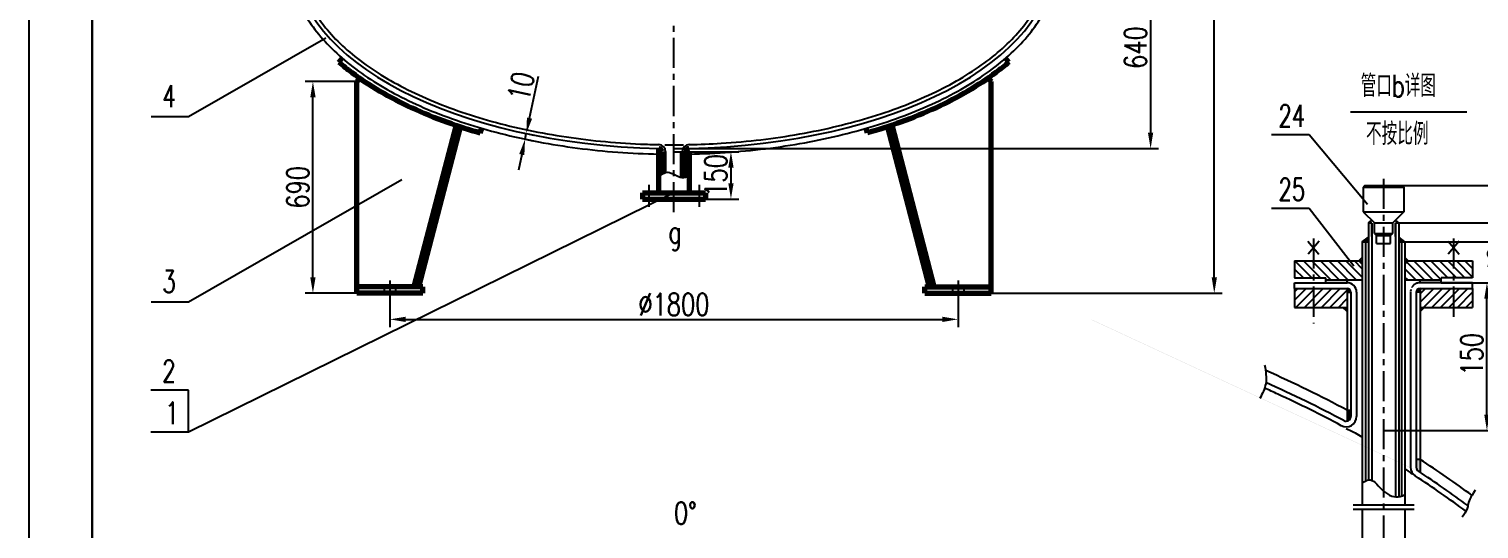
# Model space of a CAD drawing. Header units: millimetres. Extents: x 70651 to 79051, y -48346 to -36466.
# Drawn here: x 70651 to 75244, y -42772 to -41188 of the extents above; entities that cross this region are included whole.
import ezdxf
from ezdxf.enums import TextEntityAlignment as Align

# ---------------------------------------------------------------- set-up
doc = ezdxf.new("R2010")
doc.units = ezdxf.units.MM
doc.linetypes.add('CENTER', pattern=[50.8, 31.75, -6.35, 6.35, -6.35])
doc.linetypes.add('PHANTOM', pattern=[63.5, 31.75, -6.35, 6.35, -6.35, 6.35, -6.35])
doc.layers.add('CAXA0', color=7, linetype='Continuous', lineweight=70)
for name, color, linetype in [('hgj', 1, 'Continuous'), ('K1', 4, 'Continuous'), ('尺寸线', 4, 'Continuous')]:
    doc.layers.add(name, color=color, linetype=linetype)
doc.styles.add('hzfs', font='txt.shx', dxfattribs={"width": 0.75, "bigfont": 'hzfs.shx'})
doc.styles.add('汉字仿宋', font='txt.shx', dxfattribs={"width": 0.7071, "bigfont": 'hzfs.shx'})
doc.dimstyles.new('sheji', dxfattribs={"dimscale": 20, "dimtxt": 3.5, "dimasz": 2.5, "dimexe": 1.25, "dimexo": 0, "dimtad": 1, "dimdec": 0, "dimdsep": 46, "dimtxsty": 'hzfs', "dimcen": 2.5, "dimclrd": 4, "dimclre": 4, "dimclrt": 7, "dimadec": 0, "dimazin": 0, "dimtfac": 1, "dimtdec": 0, "dimtmove": 0, "dimatfit": 0, "dimldrblk": 'NONE', "dimfxl": 0, "dimarcsym": 0})

# ---------------------------------------------------------------- blocks, each defined once
blk = doc.blocks.new('*D282')
at = {"color": 4, "lineweight": -2}
for p, q in [((74204, -40927.3), (74179, -40927.3)), ((74204, -40977.3), (74204, -41517.3)), ((72694, -41567.3), (74229, -41567.3))]:
    blk.add_line(p, q, dxfattribs=at)
at = {"color": 4}
for points in [[(74195.6, -40977.3), (74212.3, -40977.3), (74204, -40927.3)], [(74195.6, -41517.3), (74212.3, -41517.3), (74204, -41567.3)]]:
    blk.add_solid(points, dxfattribs=at)
at = {"layer": 'Defpoints', "color": 0}
for p in [(74204, -40927.3), (72694, -41567.3), (74204, -41567.3)]:
    blk.add_point(p, dxfattribs=at)
at = {"color": 7, "insert": (74156.5, -41247.3), "char_height": 70, "attachment_point": 5, "rotation": 90, "style": 'hzfs'}
blk.add_mtext('640', dxfattribs=at)
blk = doc.blocks.new('_None')
blk = doc.blocks.new('*D292')
at = {"color": 4, "lineweight": -2}
for p, q in [((72694, -41577.3), (72899.6, -41577.3)), ((72874.6, -41627.3), (72874.6, -41677.3)), ((72794, -41727.3), (72899.6, -41727.3))]:
    blk.add_line(p, q, dxfattribs=at)
at = {"color": 4}
for points in [[(72866.3, -41627.3), (72883, -41627.3), (72874.6, -41577.3)], [(72866.3, -41677.3), (72883, -41677.3), (72874.6, -41727.3)]]:
    blk.add_solid(points, dxfattribs=at)
at = {"layer": 'Defpoints', "color": 0}
for p in [(72694, -41577.3), (72794, -41727.3), (72874.6, -41727.3)]:
    blk.add_point(p, dxfattribs=at)
at = {"color": 7, "insert": (72827.1, -41652.3), "char_height": 70, "attachment_point": 5, "rotation": 90, "style": 'hzfs'}
blk.add_mtext('150', dxfattribs=at)
blk = doc.blocks.new('*D291')
at = {"color": 4, "lineweight": -2}
for p, q in [((71689, -41354.5), (71525.4, -41354.5)), ((71550.4, -41975.3), (71550.4, -41404.5)), ((71689, -42025.3), (71525.4, -42025.3))]:
    blk.add_line(p, q, dxfattribs=at)
at = {"color": 4}
for points in [[(71542.1, -41404.5), (71558.8, -41404.5), (71550.4, -41354.5)], [(71542.1, -41975.3), (71558.8, -41975.3), (71550.4, -42025.3)]]:
    blk.add_solid(points, dxfattribs=at)
at = {"layer": 'Defpoints', "color": 0}
for p in [(71550.4, -41354.5), (71689, -41354.5), (71689, -42025.3)]:
    blk.add_point(p, dxfattribs=at)
at = {"color": 7, "insert": (71502.9, -41689.9), "char_height": 70, "attachment_point": 5, "rotation": 90, "style": 'hzfs'}
blk.add_mtext('690', dxfattribs=at)
blk = doc.blocks.new('*D290')
at = {"color": 4, "lineweight": -2}
for p, q in [((71794, -42044.8), (71794, -42133.2)), ((73594, -42044.8), (73594, -42133.2)), ((71844, -42108.2), (73544, -42108.2))]:
    blk.add_line(p, q, dxfattribs=at)
at = {"color": 4}
for points in [[(71844, -42099.9), (71844, -42116.6), (71794, -42108.2)], [(73544, -42099.9), (73544, -42116.6), (73594, -42108.2)]]:
    blk.add_solid(points, dxfattribs=at)
at = {"layer": 'Defpoints', "color": 0}
for p in [(71794, -42044.8), (73594, -42044.8), (73594, -42108.2)]:
    blk.add_point(p, dxfattribs=at)
at = {"color": 7, "insert": (72694, -42060.7), "char_height": 70, "attachment_point": 5, "style": 'hzfs'}
blk.add_mtext('%%c1800', dxfattribs=at)
blk = doc.blocks.new('*D287')
at = {"color": 4, "lineweight": -2}
for p, q in [((72964, -37927.3), (74430.7, -37927.3)), ((74405.7, -41975.3), (74405.7, -37977.3)), ((73699, -42025.3), (74430.7, -42025.3))]:
    blk.add_line(p, q, dxfattribs=at)
at = {"color": 4}
for points in [[(74397.4, -37977.3), (74414.1, -37977.3), (74405.7, -37927.3)], [(74397.4, -41975.3), (74414.1, -41975.3), (74405.7, -42025.3)]]:
    blk.add_solid(points, dxfattribs=at)
at = {"layer": 'Defpoints', "color": 0}
for p in [(72964, -37927.3), (74405.7, -37927.3), (73699, -42025.3)]:
    blk.add_point(p, dxfattribs=at)
at = {"color": 7, "insert": (74358.2, -39972.2), "char_height": 70, "attachment_point": 5, "rotation": 90, "style": 'hzfs'}
blk.add_mtext('(4095)', dxfattribs=at)
blk = doc.blocks.new('*D309')
at = {"color": 4, "lineweight": -2}
for p, q in [((75149.9, -41992.2), (75502.7, -41992.2)), ((75477.7, -42042.2), (75477.7, -43544.1)), ((74966.9, -43594.1), (75502.7, -43594.1))]:
    blk.add_line(p, q, dxfattribs=at)
at = {"color": 4}
for points in [[(75469.4, -42042.2), (75486.1, -42042.2), (75477.7, -41992.2)], [(75469.4, -43544.1), (75486.1, -43544.1), (75477.7, -43594.1)]]:
    blk.add_solid(points, dxfattribs=at)
at = {"layer": 'Defpoints', "color": 0}
for p in [(75149.9, -41992.2), (74966.9, -43594.1), (75477.7, -43594.1)]:
    blk.add_point(p, dxfattribs=at)
at = {"color": 7, "insert": (75430.2, -42821.4), "char_height": 70, "attachment_point": 5, "rotation": 90, "style": 'hzfs'}
blk.add_mtext('2500', dxfattribs=at)
blk = doc.blocks.new('*D308')
at = {"color": 4, "lineweight": -2}
for p, q in [((75124.9, -41992.2), (75294.4, -41992.2)), ((75269.4, -42410.2), (75269.4, -42042.2)), ((74960.7, -42460.2), (75294.4, -42460.2))]:
    blk.add_line(p, q, dxfattribs=at)
at = {"color": 4}
for points in [[(75261.1, -42042.2), (75277.8, -42042.2), (75269.4, -41992.2)], [(75261.1, -42410.2), (75277.8, -42410.2), (75269.4, -42460.2)]]:
    blk.add_solid(points, dxfattribs=at)
at = {"layer": 'Defpoints', "color": 0}
for p in [(75124.9, -41992.2), (75269.4, -41992.2), (74960.7, -42460.2)]:
    blk.add_point(p, dxfattribs=at)
at = {"color": 7, "insert": (75221.9, -42218.8), "char_height": 70, "attachment_point": 5, "rotation": 90, "style": 'hzfs'}
blk.add_mtext('150', dxfattribs=at)
blk = doc.blocks.new('*D306')
at = {"color": 4, "lineweight": -2}
for p, q in [((75009.4, -41863.2), (75380, -41863.2)), ((75355, -41942.2), (75355, -41913.2)), ((75124.9, -41992.2), (75380, -41992.2))]:
    blk.add_line(p, q, dxfattribs=at)
at = {"color": 4}
for points in [[(75346.7, -41913.2), (75363.4, -41913.2), (75355, -41863.2)], [(75346.7, -41942.2), (75363.4, -41942.2), (75355, -41992.2)]]:
    blk.add_solid(points, dxfattribs=at)
at = {"layer": 'Defpoints', "color": 0}
for p in [(75009.4, -41863.2), (75355, -41863.2), (75124.9, -41992.2)]:
    blk.add_point(p, dxfattribs=at)
at = {"color": 7, "insert": (75307.5, -41923.2), "char_height": 70, "attachment_point": 5, "rotation": 90, "style": 'hzfs'}
blk.add_mtext('40', dxfattribs=at)
blk = doc.blocks.new('*D305')
at = {"color": 4, "lineweight": -2}
for p, q in [((75014.9, -41802.9), (75503.1, -41802.9)), ((75478.1, -41942.2), (75478.1, -41852.9)), ((75379.2, -41992.2), (75503.1, -41992.2))]:
    blk.add_line(p, q, dxfattribs=at)
at = {"color": 4}
for points in [[(75469.8, -41852.9), (75486.5, -41852.9), (75478.1, -41802.9)], [(75469.8, -41942.2), (75486.5, -41942.2), (75478.1, -41992.2)]]:
    blk.add_solid(points, dxfattribs=at)
at = {"layer": 'Defpoints', "color": 0}
for p in [(75014.9, -41802.9), (75478.1, -41802.9), (75379.2, -41992.2)]:
    blk.add_point(p, dxfattribs=at)
at = {"color": 7, "insert": (75430.6, -41921.7), "char_height": 70, "attachment_point": 5, "rotation": 90, "style": 'hzfs'}
blk.add_mtext('60', dxfattribs=at)
blk = doc.blocks.new('*D304')
at = {"color": 4, "lineweight": -2}
for p, q in [((75478.2, -41634.4), (75478.2, -41584.4)), ((75000.8, -41684.4), (75503.2, -41684.4)), ((75478.2, -41803), (75478.2, -41684.4)), ((74989.9, -41803), (75503.2, -41803)), ((75478.2, -41853), (75478.2, -41903))]:
    blk.add_line(p, q, dxfattribs=at)
at = {"color": 4}
for points in [[(75469.8, -41634.4), (75486.5, -41634.4), (75478.2, -41684.4)], [(75469.8, -41853), (75486.5, -41853), (75478.2, -41803)]]:
    blk.add_solid(points, dxfattribs=at)
at = {"layer": 'Defpoints', "color": 0}
for p in [(75000.8, -41684.4), (75478.2, -41684.4), (74989.9, -41803)]:
    blk.add_point(p, dxfattribs=at)
at = {"color": 7, "insert": (75430.7, -41743.7), "char_height": 70, "attachment_point": 5, "rotation": 90, "style": 'hzfs'}
blk.add_mtext('40', dxfattribs=at)
blk = doc.blocks.new('*D314')
at = {"color": 4, "lineweight": -2}
for p, q in [((72236.5, -41470.9), (72264.7, -41337.6)), ((72222.4, -41537.4), (72226.2, -41519.8)), ((72226.2, -41519.8), (72250.6, -41525)), ((72222.4, -41537.4), (72246.9, -41542.6)), ((72212.1, -41586.3), (72201.7, -41635.2))]:
    blk.add_line(p, q, dxfattribs=at)
at = {"color": 4}
for points in [[(72228.4, -41469.1), (72244.7, -41472.6), (72226.2, -41519.8)], [(72203.9, -41584.6), (72220.2, -41588), (72222.4, -41537.4)]]:
    blk.add_solid(points, dxfattribs=at)
at = {"layer": 'Defpoints', "color": 0}
for p in [(72226.2, -41519.8), (72226.2, -41519.8), (72222.4, -41537.4)]:
    blk.add_point(p, dxfattribs=at)
at = {"color": 7, "insert": (72209.3, -41369.9), "char_height": 70, "attachment_point": 5, "rotation": 78.0486, "style": 'hzfs'}
blk.add_mtext('10', dxfattribs=at)

msp = doc.modelspace()

# ---------------------------------------------------------------- hatches: boundary and pattern name
h = msp.add_hatch(color=256)
edge = h.paths.add_edge_path()
edge.add_ellipse((72694, -40967.3), major_axis=(-1200, 0), ratio=0.5, start_angle=87.6837, end_angle=87.6933, ccw=False)
edge.add_line((72645.5, -41566.8), (72645.5, -41584.8))
edge.add_line((72645.5, -41584.8), (72655.5, -41584.8))
edge.add_line((72655.5, -41584.8), (72655.5, -41576.8))
edge.add_arc((72645.5, -41576.8), 10, 0, 88.8462)
h = msp.add_hatch(color=256)
edge = h.paths.add_edge_path()
edge.add_ellipse((72694, -40967.3), major_axis=(1200, 0), ratio=0.5, start_angle=272.3067, end_angle=272.3163)
edge.add_line((72742.5, -41566.8), (72742.5, -41584.8))
edge.add_line((72742.5, -41584.8), (72732.5, -41584.8))
edge.add_line((72732.5, -41584.8), (72732.5, -41576.8))
edge.add_arc((72742.5, -41576.8), 10, 91.1539, 180, ccw=False)
for points in [[(74904.4, -41794.2), (74893.9, -41803), (74904.4, -41803)], [(74979.4, -41794.2), (74989.9, -41803), (74979.4, -41803)], [(74893.9, -41863.2), (74893.9, -41848.3), (74874.4, -41863.2)], [(74989.9, -41848.3), (75009.4, -41863.2), (74989.9, -41863.2)], [(74826.4, -41992.2), (74826.4, -41983.2), (74758.9, -41983.2), (74758.9, -41992.2)], [(74838.4, -42022.2, 0.414214), (74826.4, -42010.2), (74826.4, -42022.2)], [(75057.4, -42010.2), (75057.4, -42022.2), (75045.4, -42022.2, -0.414214)], [(75057.4, -41983.2), (75124.9, -41983.2), (75124.9, -41992.2), (75057.4, -41992.2)], [(74826.4, -42070.2), (74812.9, -42070.2), (74826.4, -42083.7)], [(75070.9, -42070.2), (75057.4, -42070.2), (75057.4, -42083.7)], [(74838.4, -42395.8), (74826.4, -42395.8), (74826.4, -42430.5, 0.356394), (74838.4, -42415.8)]]:
    msp.add_hatch(color=256).paths.add_polyline_path(points)
h = msp.add_hatch()
h.set_pattern_fill('ANSI31', color=256, scale=6, angle=90, style=0)
h.set_pattern_definition([(135, (44120.864, -10143.85), (-13.470384, -13.470384), [])])
h.paths.add_polyline_path([(75163.9, -41923.2), (75163.9, -41977.2), (75223.9, -41977.2), (75223.9, -41923.2)])
h.paths.add_polyline_path([(75019.9, -41923.2), (75009.4, -41933.7), (75009.4, -41983.2), (75124.9, -41983.2), (75124.9, -41977.2), (75163.9, -41977.2), (75163.9, -41923.2)])
h.paths.add_polyline_path([(74874.4, -41933.7), (74863.9, -41923.2), (74719.9, -41923.2), (74719.9, -41977.2), (74758.9, -41977.2), (74758.9, -41983.2), (74874.4, -41983.2)])
h.paths.add_polyline_path([(74719.9, -41977.2), (74719.9, -41943.7), (74702, -41923.2), (74659.9, -41923.2), (74659.9, -41977.2)])
h.paths.add_polyline_path([(74719.9, -41943.7), (74719.9, -41923.2), (74702, -41923.2)], flags=17)
h = msp.add_hatch(color=256)
h.paths.add_polyline_path([(75009.4, -41933.7), (75019.9, -41923.2), (75009.4, -41923.2)])
h.paths.add_polyline_path([(75009.4, -41923.2), (75019.9, -41923.2), (75009.4, -41912.7)])
h.paths.add_polyline_path([(74863.9, -41923.2), (74874.4, -41923.2), (74874.4, -41912.7)])
h.paths.add_polyline_path([(74863.9, -41923.2), (74874.4, -41933.7), (74874.4, -41923.2)])
h = msp.add_hatch()
h.set_pattern_fill('ANSI31', color=256, scale=6, style=0)
h.paths.add_polyline_path([(75163.9, -42010.2), (75163.9, -42070.2), (75223.9, -42070.2), (75223.9, -42010.2)])
h.paths.add_polyline_path([(75057.4, -42010.2), (75057.4, -42070.2), (75163.9, -42070.2), (75163.9, -42010.2)])
h.paths.add_polyline_path([(74719.9, -42010.2), (74719.9, -42070.2), (74826.4, -42070.2), (74826.4, -42010.2)])
h.paths.add_polyline_path([(74719.9, -42010.2), (74659.9, -42010.2), (74659.9, -42070.2), (74719.9, -42070.2)])
h = msp.add_hatch(color=256)
edge = h.paths.add_edge_path()
edge.add_line((75057.4, -42551.9), (75045.4, -42551.9))
edge.add_line((75045.4, -42551.9), (75045.4, -42576.5))
edge.add_arc((75060.4, -42576.5), 15, 180, 236.8513)
edge.add_ellipse((71719.9, -43867.3), major_axis=(4200, 0), ratio=0.5, start_angle=397.3785, end_angle=397.4949, ccw=False)
edge.add_line((75057.4, -42592.4), (75057.4, -42551.9))

# ---------------------------------------------------------------- linework, layer by layer
for p, q in [((70651, -36466.3), (70651, -48346.3)), ((71590.8, -41217.3), (71156.5, -41466.3)), ((71156.5, -41466.3), (71038.2, -41466.3)), ((72694, -41567.3), (72712.4, -41567.3)), ((74706.6, -41524), (74587.3, -41524)), ((74891.3, -41744.4), (74706.6, -41524)), ((72645.5, -41584.8), (72655.5, -41584.8)), ((72667.5, -41576.8), (72667.5, -41643.3)), ((72694, -41577.3), (72708.3, -41577.3)), ((72742.5, -41584.8), (72732.5, -41584.8)), ((71832.4, -41665.8), (71156.5, -42053.5)), ((72694, -41707.3), (71156.5, -42465.6)), ((74706.6, -41756.7), (74587.3, -41756.7)), ((74847.8, -41939.3), (74706.6, -41756.7)), ((74893.9, -41803), (74904.4, -41794.2)), ((74989.9, -41803), (74979.4, -41794.2)), ((74702.4, -41860.2), (74737.2, -41902)), ((74737.5, -41860.2), (74702.7, -41902)), ((74874.4, -41863.2), (74893.9, -41848.3)), ((75009.4, -41863.2), (74989.9, -41848.3)), ((75146.4, -41860.2), (75181.2, -41902)), ((75181.5, -41860.2), (75146.7, -41902)), ((74874.4, -41912.7), (74863.9, -41923.2)), ((74874.4, -41933.7), (74863.9, -41923.2)), ((75019.9, -41923.2), (75009.4, -41912.7)), ((75019.9, -41923.2), (75009.4, -41933.7)), ((74659.9, -42010.2), (74659.9, -41992.2)), ((74659.9, -41992.2), (74758.9, -41992.2)), ((74758.9, -41992.2), (74758.9, -41983.2)), ((75124.9, -41992.2), (75124.9, -41983.2)), ((75223.9, -41992.2), (75124.9, -41992.2)), ((75223.9, -42010.2), (75223.9, -41992.2)), ((71156.5, -42053.5), (71038.2, -42053.5)), ((74826.4, -42083.7), (74812.9, -42070.2)), ((75057.4, -42083.7), (75070.9, -42070.2)), ((71156.5, -42332.4), (71037.3, -42332.4)), ((71156.5, -42465.6), (71156.5, -42332.4)), ((74826.4, -42395.8), (74838.4, -42395.8)), ((71156.5, -42465.6), (71037.3, -42465.6)), ((74941.9, -42460.2), (74960.7, -42460.2)), ((75057.4, -42551.9), (75045.4, -42551.9))]:
    msp.add_line(p, q)
at = {"color": 7, "linetype": 'CENTER', "ltscale": 3}
for p, q in [((72694, -41769), (72694, -37873.3)), ((72614, -41682.3), (72614, -41752.3)), ((72774, -41682.3), (72774, -41752.3)), ((74941.9, -41662.6), (74941.9, -43628.8)), ((74719.9, -41852.1), (74719.9, -42121.3)), ((75163.9, -41852.1), (75163.9, -42117.8))]:
    msp.add_line(p, q, dxfattribs=at)
at = {"color": 1}
for p, q in [((71776, -42005.3), (71776, -42025.3)), ((71812, -42005.3), (71812, -42025.3)), ((73576, -42005.3), (73576, -42025.3)), ((73612, -42005.3), (73612, -42025.3))]:
    msp.add_line(p, q, dxfattribs=at)
at = {"linetype": 'CENTER', "ltscale": 3}
for p, q in [((71794, -41985.4), (71794, -42044.8)), ((73594, -41985.4), (73594, -42044.8))]:
    msp.add_line(p, q, dxfattribs=at)
at = {"color": 7}
for p, q in [((74845.2, -42695.5), (75038.7, -42695.5)), ((74845.2, -42709.6), (75038.7, -42709.6))]:
    msp.add_line(p, q, dxfattribs=at)
for centre, radius, start, end in [((72645.5, -41576.8), 22, 0, 88.8462), ((72742.5, -41576.8), 22, 91.1539, 180), ((74826.4, -42022.2), 12, 0, 90), ((75057.4, -42022.2), 12, 90, 180)]:
    msp.add_arc(centre, radius, start, end)
for points, knots in [([(71506, -40967.3), (71506, -40984.3), (71507.5, -41001.4), (71514.2, -41038.9), (71520.1, -41059.4), (71536.2, -41100), (71546.5, -41120.2), (71571.4, -41160), (71586, -41179.6), (71619.4, -41218), (71638.3, -41236.8), (71680, -41273.4), (71702.8, -41291.2), (71752.3, -41325.5), (71778.9, -41342), (71835.5, -41373.6), (71865.6, -41388.6), (71928.8, -41417), (71962, -41430.3), (72031, -41455.2), (72066.9, -41466.7), (72140.9, -41487.8), (72179.1, -41497.3), (72257.2, -41514.3), (72297.2, -41521.7), (72378.6, -41534.5), (72420, -41539.7), (72503.7, -41548), (72546, -41551), (72607.6, -41553.8), (72626.7, -41554.4), (72645.9, -41554.8)], [0, 0, 0, 0, 0.088897, 0.088897, 0.196081, 0.196081, 0.303266, 0.303266, 0.41045, 0.41045, 0.517635, 0.517635, 0.624819, 0.624819, 0.732004, 0.732004, 0.839188, 0.839188, 0.946373, 0.946373, 1.053557, 1.053557, 1.160742, 1.160742, 1.267926, 1.267926, 1.375111, 1.375111, 1.482295, 1.482295, 1.530537, 1.530537, 1.530537, 1.530537]), ([(72742, -41554.8), (72776.1, -41554.1), (72810.1, -41552.7), (72886.2, -41547.9), (72928.2, -41544), (73011.2, -41534.2), (73052.2, -41528.2), (73132.5, -41513.9), (73171.9, -41505.7), (73248.8, -41487.3), (73286.2, -41477.1), (73358.6, -41454.7), (73393.5, -41442.5), (73460.6, -41416.3), (73492.7, -41402.4), (73553.7, -41372.9), (73582.6, -41357.3), (73636.9, -41324.8), (73662.2, -41307.8), (73709, -41272.6), (73730.5, -41254.5), (73769.4, -41217.2), (73786.7, -41198), (73817.2, -41159.1), (73830.3, -41139.2), (73852.2, -41099.1), (73860.9, -41078.8), (73874, -41038), (73878.3, -41017.5), (73881.5, -40987), (73882, -40977.2), (73882, -40967.3)], [1.611056, 1.611056, 1.611056, 1.611056, 1.696664, 1.696664, 1.803849, 1.803849, 1.911033, 1.911033, 2.018218, 2.018218, 2.125402, 2.125402, 2.232586, 2.232586, 2.339771, 2.339771, 2.446955, 2.446955, 2.55414, 2.55414, 2.661324, 2.661324, 2.768509, 2.768509, 2.875693, 2.875693, 2.982878, 2.982878, 3.090062, 3.090062, 3.141593, 3.141593, 3.141593, 3.141593]), ([(72665, -41555.1), (72682.1, -41555.3), (72699.2, -41555.3), (72719, -41555.1), (72721.7, -41555.1), (72724.5, -41555.1)], [1.54650096, 1.54650096, 1.54650096, 1.54650096, 1.58947959, 1.58947959, 1.59632997, 1.59632997, 1.59632997, 1.59632997]), ([(72645.5, -41654.7), (72655.2, -41648.5), (72679.4, -41633), (72712.1, -41664.6), (72734.7, -41657.1), (72742.5, -41653.3)], [0, 0, 0, 0, 31.708884, 79.111952, 103.903372, 103.903372, 103.903372, 103.903372]), ([(74874.4, -42627.1), (74883.3, -42620.4), (74907.5, -42607.7), (74938.1, -42658), (74983.9, -42676.8), (75004.6, -42665.7), (75009.4, -42662.2)], [26.83618, 26.83618, 26.83618, 26.83618, 67.081135, 140.405002, 213.928913, 237.667781, 237.667781, 237.667781, 237.667781]), ([(75232.6, -42649.2), (75215.6, -42672.4), (75209.8, -42690.9), (75206.4, -42712.7), (75191.1, -42734.9)], [341.700703, 341.700703, 341.700703, 341.700703, 384.223085, 406.123751, 406.123751, 406.123751, 406.123751])]:
    msp.add_open_spline(points, degree=3, knots=knots)
msp.add_spline([(74565.1, -42253.6), (74568.7, -42312.1), (74549.8, -42358.9)], degree=3)
for points in [[(72635.5, -41584.6), (72645.5, -41584.8), (72645.5, -41594.9), (72635.5, -41584.6)], [(72752.5, -41584.6), (72742.5, -41584.8), (72742.5, -41594.9), (72752.5, -41584.6)], [(74904.4, -41803), (74912.8, -41802.5), (74904.4, -41794.2), (74904.4, -41803)], [(74979.4, -41803), (74971.1, -41803), (74979.4, -41794.2), (74979.4, -41803.2)], [(74826.4, -42395.8), (74826.4, -42377.2), (74809.6, -42386.9), (74826.4, -42395.8)], [(75057.4, -42551.9), (75057.4, -42532.5), (75073.1, -42562.1), (75057.4, -42551.9)]]:
    msp.add_solid(points)
at = {"layer": 'CAXA0', "color": 1}
for p, q in [((71632.9, -41293.3), (71643.4, -41281.2)), ((73755.1, -41293.3), (73744.6, -41281.2)), ((71699, -41344.5), (71689, -41354.5)), ((71689, -42025.3), (71689, -41354.5)), ((73689, -41344.5), (73699, -41354.5)), ((73699, -42025.3), (73699, -41354.5)), ((72003.8, -41493.5), (71870.5, -42005.3)), ((72017.1, -41497.9), (71885, -42005.3)), ((72080.6, -41517.6), (72085, -41502.3)), ((73307.4, -41517.6), (73302.9, -41502.3)), ((73370.9, -41497.9), (73503, -42005.3)), ((73384.2, -41493.5), (73517.5, -42005.3)), ((72645.5, -41566.8), (72645.5, -41707.3)), ((72655.5, -41576.8), (72655.5, -41648.5)), ((72732.5, -41576.8), (72732.5, -41657.4)), ((72742.5, -41576.8), (72742.5, -41707.3)), ((72594, -41707.3), (72594, -41727.3)), ((72594, -41707.3), (72794, -41707.3)), ((72594, -41727.3), (72794, -41727.3)), ((72794, -41707.3), (72794, -41727.3)), ((71899, -42005.3), (71689, -42005.3)), ((71899, -42025.3), (71689, -42025.3)), ((71899, -42025.3), (71899, -42005.3)), ((73489, -42005.3), (73699, -42005.3)), ((73489, -42025.3), (73489, -42005.3)), ((73489, -42025.3), (73699, -42025.3))]:
    msp.add_line(p, q, dxfattribs=at)
at = {"layer": 'CAXA0', "color": 1, "lineweight": -3}
for p, q in [((74837.1, -41451.2), (75205.6, -41451.2)), ((74882.9, -41684.4), (74877.6, -41689.8)), ((74877.6, -41689.8), (74877.6, -41767.3)), ((74877.6, -41689.8), (75006.3, -41689.8)), ((74877.6, -41689.8), (74877.6, -41767.3)), ((74882.9, -41684.4), (75000.9, -41684.4)), ((75000.9, -41684.4), (75006.3, -41689.8)), ((75006.3, -41689.8), (75006.3, -41767.3)), ((75006.3, -41689.8), (75006.3, -41767.3)), ((74877.6, -41767.3), (75006.3, -41767.3)), ((74893.9, -41803), (74904.4, -41803)), ((74893.9, -41803), (74893.9, -42617.1)), ((74904.4, -41846), (74904.4, -41803.2)), ((74904.4, -41803.2), (74904.4, -42618)), ((74979.4, -41803), (74989.9, -41803)), ((74979.4, -41846), (74979.4, -41803.2)), ((74979.4, -41803.2), (74979.4, -42670.7)), ((74989.9, -41803), (74989.9, -42670.7)), ((74874.4, -41863.2), (74874.4, -42627.1)), ((74874.4, -41863.2), (74893.9, -41863.2)), ((74884.9, -41855.2), (74884.9, -42620.3)), ((74989.9, -41863.2), (75009.4, -41863.2)), ((74998.9, -41855.2), (74998.9, -42668.2)), ((75009.4, -41863.2), (75009.4, -42662.2)), ((74659.9, -41923.2), (74874.4, -41923.2)), ((74659.9, -41923.2), (74659.9, -41977.2)), ((75009.4, -41923.2), (75223.9, -41923.2)), ((75223.9, -41923.2), (75223.9, -41977.2)), ((74659.9, -41977.2), (74758.9, -41977.2)), ((74758.9, -41983.2), (74758.9, -41977.2)), ((75124.9, -41983.2), (75124.9, -41977.2)), ((75223.9, -41977.2), (75124.9, -41977.2)), ((74659.9, -42010.2), (74826.4, -42010.2)), ((74659.9, -42010.2), (74659.9, -42070.2)), ((74758.9, -41983.2), (74874.4, -41983.2)), ((74758.9, -41992.2), (74826.4, -41992.2)), ((74826.4, -41992.2), (74826.4, -41983.2)), ((74826.4, -42010.2), (74826.4, -42430.5)), ((74826.4, -42022.2), (74838.4, -42022.2)), ((74838.4, -42022.2), (74838.4, -42415.8)), ((75009.4, -41983.2), (75124.9, -41983.2)), ((75057.4, -42022.2), (75045.4, -42022.2)), ((75045.4, -42022.2), (75045.4, -42576.5)), ((75057.4, -41992.2), (75057.4, -41983.2)), ((75057.4, -41992.2), (75057.4, -41983.2)), ((75057.4, -42010.2), (75223.9, -42010.2)), ((75057.4, -42010.2), (75057.4, -42592.4)), ((75223.9, -42010.2), (75223.9, -42070.2)), ((74659.9, -42070.2), (74826.4, -42070.2)), ((75057.4, -42070.2), (75223.9, -42070.2)), ((74874.4, -42627.1), (74874.4, -42695.5)), ((75009.4, -42662.2), (75009.4, -42695.5)), ((74874.4, -42709.6), (74874.4, -43202.4)), ((75009.4, -42709.6), (75009.4, -43202.4))]:
    msp.add_line(p, q, dxfattribs=at)
at = {"layer": 'CAXA0'}
msp.add_line((72720.5, -41576.8), (72720.5, -41657.4), dxfattribs=at)
at = {"layer": 'CAXA0', "lineweight": -3}
for p, q in [((74856.4, -42022.2), (74856.4, -42415.8)), ((75027.4, -42022.2), (75027.4, -42576.5)), ((75124.9, -41992.2), (75057.4, -41992.2))]:
    msp.add_line(p, q, dxfattribs=at)
at = {"layer": 'CAXA0', "color": 1}
for centre, start, end in [((72645.5, -41576.8), 0, 88.8462), ((72742.5, -41576.8), 91.1539, 180)]:
    msp.add_arc(centre, 10, start, end, dxfattribs=at)
at = {"layer": 'CAXA0', "lineweight": -3}
for centre, radius, start, end in [((74826.4, -42022.2), 30, 0, 90), ((74823.4, -42415.8), 33, 241.9872, 0), ((75060.4, -42576.5), 33, 180, 236.9064)]:
    msp.add_arc(centre, radius, start, end, dxfattribs=at)
at = {"layer": 'CAXA0', "linetype": 'PHANTOM', "lineweight": -3}
msp.add_arc((75057.4, -42022.2), 30, 90, 180, dxfattribs=at)
at = {"layer": 'CAXA0', "color": 1, "lineweight": -3}
for centre, start, end in [((74823.4, -42415.8), 241.9872, 0), ((75060.4, -42576.5), 180, 236.9064)]:
    msp.add_arc(centre, 15, start, end, dxfattribs=at)
for centre, major_axis, ratio, start_param, end_param in [((72694, -40967.3), (-1200, 0), 0.5, 0, 1.530537), ((72694, -40967.3), (-1200, 0), 0.5, 1.611056, 3.141593), ((71755.9, -43867.3), (4236, 0), 0.504249, 0.759968, 0.8445), ((71755.9, -43867.3), (4200, 0), 0.5, 0.754404, 0.836795), ((71719.9, -43867.3), (4236, 0), 0.504249, 6.880807, 6.946607), ((71719.9, -43867.3), (4200, 0), 0.5, 6.873566, 6.937595)]:
    msp.add_ellipse(centre, major_axis=major_axis, ratio=ratio, start_param=start_param, end_param=end_param, dxfattribs=at)
for points, knots in [([(71476, -40967.3), (71476, -40982.3), (71477, -40997.3), (71481.3, -41027.2), (71484.5, -41042.1), (71492.9, -41071.7), (71498.2, -41086.4), (71514, -41123), (71525.8, -41144.7), (71554, -41187.2), (71570.3, -41208), (71607.2, -41248.4), (71627.7, -41268.1), (71672.7, -41306), (71697.2, -41324.4), (71749.9, -41359.5), (71778, -41376.3), (71837.7, -41408.3), (71869.2, -41423.5), (71935.2, -41452), (71969.7, -41465.4), (72041.3, -41490.1), (72078.4, -41501.5), (72154.8, -41522.3), (72194.1, -41531.6), (72274.4, -41548.1), (72315.5, -41555.3), (72398.8, -41567.4), (72441.2, -41572.3), (72526.6, -41579.8), (72569.7, -41582.4), (72623.8, -41584.3), (72634.6, -41584.6), (72645.5, -41584.8)], [0, 0, 0, 0, 0.070807, 0.070807, 0.141615, 0.141615, 0.212422, 0.212422, 0.320033, 0.320033, 0.427643, 0.427643, 0.535254, 0.535254, 0.642865, 0.642865, 0.750476, 0.750476, 0.858086, 0.858086, 0.965697, 0.965697, 1.073308, 1.073308, 1.180918, 1.180918, 1.288529, 1.288529, 1.39614, 1.39614, 1.503751, 1.503751, 1.53067, 1.53067, 1.53067, 1.53067]), ([(72742.5, -41584.8), (72742.7, -41584.8), (72742.8, -41584.8), (72786.3, -41583.9), (72829.6, -41581.8), (72915.4, -41575.4), (72957.9, -41571.1), (73041.9, -41560.1), (73083.3, -41553.5), (73164.5, -41538), (73204.2, -41529.2), (73281.7, -41509.5), (73319.4, -41498.6), (73392.2, -41474.8), (73427.4, -41461.9), (73494.9, -41434.3), (73527.2, -41419.6), (73588.4, -41388.4), (73617.5, -41372), (73671.9, -41337.6), (73697.3, -41319.6), (73744.3, -41282.3), (73765.8, -41263), (73804.7, -41223.1), (73822.1, -41202.6), (73852.4, -41160.5), (73865.4, -41139), (73886.8, -41095.2), (73895.1, -41072.9), (73906, -41031.7), (73909.3, -41012.8), (73911.6, -40985), (73912, -40976.1), (73912, -40967.3)], [1.610923, 1.610923, 1.610923, 1.610923, 1.611361, 1.611361, 1.718972, 1.718972, 1.826583, 1.826583, 1.934194, 1.934194, 2.041804, 2.041804, 2.149415, 2.149415, 2.257026, 2.257026, 2.364637, 2.364637, 2.472247, 2.472247, 2.579858, 2.579858, 2.687469, 2.687469, 2.795079, 2.795079, 2.90269, 2.90269, 3.010301, 3.010301, 3.099672, 3.099672, 3.141593, 3.141593, 3.141593, 3.141593])]:
    msp.add_open_spline(points, degree=3, knots=knots, dxfattribs=at)
at = {"layer": 'CAXA0', "color": 1}
for points in [[(71632.9, -41293.3), (71646, -41304.6), (71659.7, -41315.7), (71701.3, -41346.9), (71730.9, -41366.5), (71794.2, -41403.7), (71828.1, -41421.2), (71899.5, -41454.2), (71937.1, -41469.6), (72009.9, -41496), (72044.7, -41507.3), (72080.6, -41517.6)], [(73755.1, -41293.3), (73742, -41304.6), (73728.3, -41315.7), (73686.7, -41346.9), (73657.1, -41366.5), (73593.7, -41403.7), (73559.9, -41421.2), (73488.5, -41454.2), (73450.9, -41469.6), (73378.1, -41496), (73343.2, -41507.3), (73307.4, -41517.6)]]:
    msp.add_open_spline(points, degree=3, knots=[0.5242585, 0.5242585, 0.5242585, 0.5242585, 0.5870809, 0.5870809, 0.706139, 0.706139, 0.8251971, 0.8251971, 0.9442552, 0.9442552, 1.0463081, 1.0463081, 1.0463081, 1.0463081], dxfattribs=at)
at = {"layer": 'CAXA0', "lineweight": -3}
for points, knots in [([(74807.9, -42445), (74743.2, -42410.6), (74676.2, -42377.2), (74592.8, -42338.5), (74578.6, -42332), (74564.3, -42325.5)], [0.75440412, 0.75440412, 0.75440412, 0.75440412, 0.82218572, 0.82218572, 0.83602175, 0.83602175, 0.83602175, 0.83602175]), ([(74874.4, -42481.2), (74867.2, -42477.2), (74859.9, -42473.1), (74851.2, -42468.4), (74823.3, -42454.7), (74823.2, -42454.7)], [3.872472241, 3.872472241, 3.872472241, 3.872472241, 3.880269143, 3.880269143, 3.881721986, 3.881721986, 3.881721986, 3.881721986])]:
    msp.add_open_spline(points, degree=3, knots=knots, dxfattribs=at)
at = {"layer": 'CAXA0', "linetype": 'PHANTOM', "lineweight": -3}
msp.add_open_spline([(75033.3, -42599.3), (75014.1, -42583.7), (75011.5, -42584.2), (75009.4, -42582.9)], degree=3, dxfattribs=at)
at = {"layer": 'CAXA0', "lineweight": -3}
msp.add_open_spline([(75202.8, -42716.1), (75151.8, -42677.9), (75098.3, -42640.5), (75042.4, -42604.1)], degree=3, dxfattribs=at)
at = {"layer": 'hgj'}
for p, q in [((74877.6, -41767.3), (74912.8, -41802.5)), ((75006.3, -41767.3), (74971.1, -41802.5)), ((74971.1, -41802.5), (74979.4, -41794.2)), ((74912.8, -41835.8), (74912.8, -41802.5)), ((74912.8, -41802.5), (74971.1, -41802.5)), ((74912.8, -41835.8), (74971.1, -41835.8)), ((74912.8, -41835.8), (74919.2, -41842.3)), ((74912.8, -41835.8), (74970.8, -41835.8)), ((74919.2, -41868.1), (74919.2, -41842.3)), ((74919.2, -41842.3), (74964.3, -41842.3)), ((74964.3, -41842.3), (74970.8, -41835.8)), ((74964.3, -41868.1), (74964.3, -41842.3)), ((74971.1, -41835.8), (74971.1, -41802.5)), ((74919.2, -41868.1), (74964.3, -41868.1))]:
    msp.add_line(p, q, dxfattribs=at)
at = {"layer": 'K1', "const_width": 8}
msp.add_lwpolyline([(78851, -48146.3), (78851, -36966.3), (70851, -36966.3), (70851, -48146.3)], close=True, dxfattribs=at)

# ---------------------------------------------------------------- texts
at = {"style": 'hzfs', "width": 0.71}
for s, p in [('4', (71073.5, -41436.4)), ('24', (74608.7, -41498.7)), ('25', (74608.7, -41731.5)), ('3', (71073.3, -42023.5)), ('2', (71073.1, -42307.1)), ('1', (71082.7, -42440.3))]:
    msp.add_text(s, height=70, dxfattribs=at).set_placement(p)
at = {"style": 'hzfs', "width": 0.75}
for s, p in [('g', (72676.2, -41831.4)), ('0%%d', (72694.1, -42722.1))]:
    msp.add_text(s, height=70, dxfattribs=at).set_placement(p, align=Align.MIDDLE_LEFT)
at = {"layer": '尺寸线', "color": 7, "style": '汉字仿宋', "width": 0.7071}
for s, p in [('管口b详图', (74869.6, -41368.4)), ('不按比例', (74886.4, -41520.6))]:
    msp.add_text(s, height=70, dxfattribs=at).set_placement(p, align=Align.MIDDLE_LEFT)

# ---------------------------------------------------------------- dimensions: what is measured, and where the dimension line sits
for base, p1, p2, text, picture, middle in [((74405.7, -37927.3), (73699, -42025.3), (72964, -37927.3), '(4095)', '*D287', (74405.7, -39972.2)), ((75478.2, -41684.4), (74989.9, -41803), (75000.8, -41684.4), '40', '*D304', (75478.2, -41743.7)), ((75478.1, -41802.9), (75379.2, -41992.2), (75014.9, -41802.9), '60', '*D305', (75478.1, -41921.7)), ((75355, -41863.2), (75124.9, -41992.2), (75009.4, -41863.2), '40', '*D306', (75355, -41923.2)), ((75269.4, -41992.2), (74960.7, -42460.2), (75124.9, -41992.2), '150', '*D308', (75269.4, -42218.8)), ((75477.7, -43594.1), (75149.9, -41992.2), (74966.9, -43594.1), '2500', '*D309', (75477.7, -42821.4))]:
    dim = msp.add_linear_dim(base=base, p1=p1, p2=p2, angle=90, text=text, dimstyle='sheji')
    dim.commit()
    dim.dimension.update_dxf_attribs({"geometry": picture, "text_midpoint": middle, "dimtype": 160})
for base, p1, p2, picture, middle in [((74204, -41567.3), (74204, -40927.3), (72694, -41567.3), '*D282', (74156.5, -41247.3)), ((72874.6, -41727.3), (72694, -41577.3), (72794, -41727.3), '*D292', (72827.1, -41652.3))]:
    dim = msp.add_linear_dim(base=base, p1=p1, p2=p2, angle=90, dimstyle='sheji')
    dim.commit()
    dim.dimension.update_dxf_attribs({"geometry": picture, "text_midpoint": middle})
dim = msp.add_aligned_dim(p1=(72222.4, -41537.4), p2=(72226.2, -41519.8), distance=0, text='10', dimstyle='sheji')
dim.commit()
dim.dimension.update_dxf_attribs({"geometry": '*D314', "text_midpoint": (72209.3, -41369.9)})
dim = msp.add_linear_dim(base=(71550.4, -41354.5), p1=(71689, -42025.3), p2=(71689, -41354.5), angle=90, text='690', dimstyle='sheji')
dim.commit()
dim.dimension.update_dxf_attribs({"geometry": '*D291', "text_midpoint": (71502.9, -41689.9)})
dim = msp.add_linear_dim(base=(73594, -42108.2), p1=(71794, -42044.8), p2=(73594, -42044.8), text='%%c1800', dimstyle='sheji')
dim.commit()
dim.dimension.update_dxf_attribs({"geometry": '*D290', "text_midpoint": (72694, -42060.7)})

doc.saveas('drawing.dxf')
